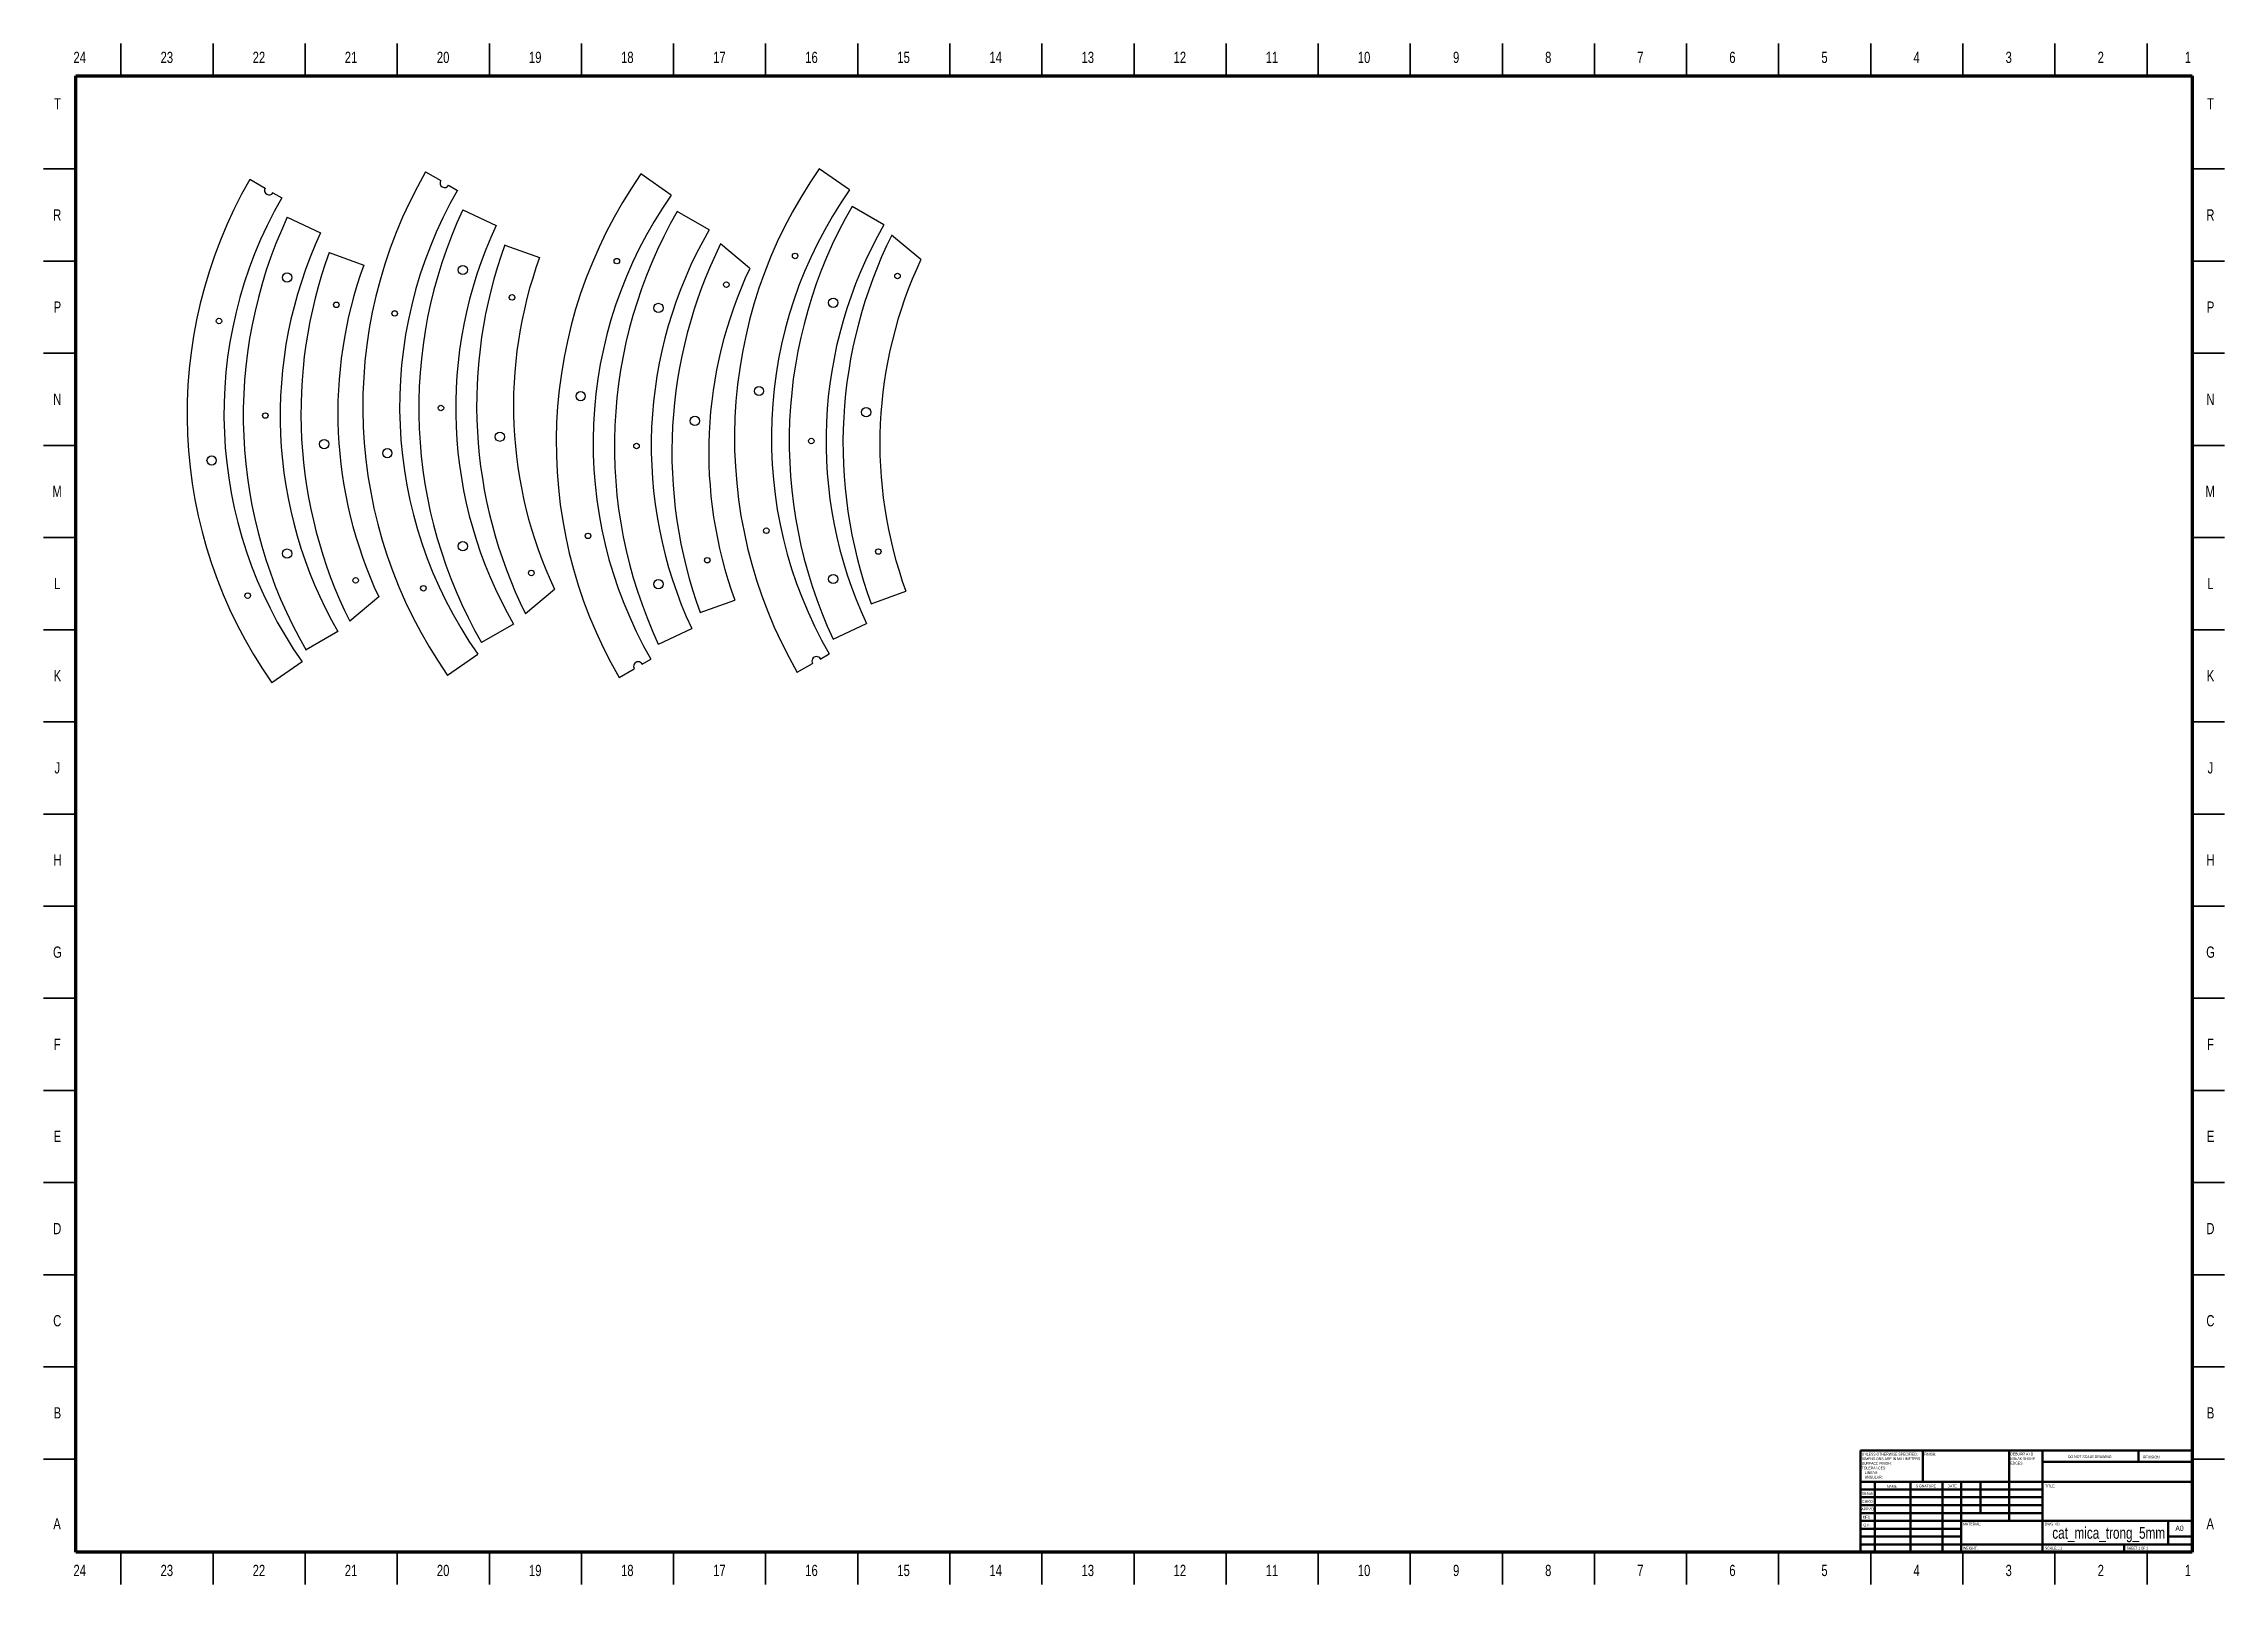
# Model space of a CAD drawing. Header units: millimetres. Extents: x 2 to 1187, y 2 to 839.
import ezdxf

# ---------------------------------------------------------------- set-up
doc = ezdxf.new("R2010")
doc.units = ezdxf.units.MM
doc.styles.add('SLDTEXTSTYLE0', font='TXT', dxfattribs={"width": 0.686449})
doc.styles.add('SLDTEXTSTYLE1', font='TXT', dxfattribs={"width": 0.75})
doc.styles.add('SLDTEXTSTYLE2', font='TXT', dxfattribs={"width": 0.6875})

# ---------------------------------------------------------------- blocks, each defined once
blk = doc.blocks.new('SW_NOTE_0')
at = {"color": 0, "linetype": 'Continuous', "lineweight": 0, "char_height": 1.5, "attachment_point": 1, "style": 'SLDTEXTSTYLE1'}
for s, insert in [('UNLESS OTHERWISE SPECIFIED:', (0, 1.9)), ('TOLERANCES:', (0, -5.6)), ('DIMENSIONS ARE IN MILLIMETERS', (0, -0.6)), ('SURFACE FINISH:', (0, -3.1)), ('ANGULAR:', (1.7, -10.6)), ('LINEAR:', (1.7, -8.1))]:
    blk.add_mtext(s, dxfattribs=dict(at, insert=insert))
blk = doc.blocks.new('SW_NOTE_1')
at = {"color": 0, "linetype": 'Continuous', "lineweight": 0, "char_height": 1.5, "attachment_point": 1, "style": 'SLDTEXTSTYLE1'}
for s, insert in [('DEBURR AND', (0, 1.9)), ('BREAK SHARP', (0, -0.6)), ('EDGES', (0, -3.1))]:
    blk.add_mtext(s, dxfattribs=dict(at, insert=insert))

msp = doc.modelspace()

# ---------------------------------------------------------------- linework, layer by layer
at = {"color": 7, "linetype": 'Continuous', "lineweight": 35}
for p, q in [((44.5, 821), (44.5, 838.5)), ((94.5, 821), (94.5, 838.5)), ((144.5, 821), (144.5, 838.5)), ((194.5, 821), (194.5, 838.5)), ((244.5, 821), (244.5, 838.5)), ((294.5, 821), (294.5, 838.5)), ((344.5, 821), (344.5, 838.5)), ((394.5, 821), (394.5, 838.5)), ((444.5, 821), (444.5, 838.5)), ((494.5, 821), (494.5, 838.5)), ((544.5, 821), (544.5, 838.5)), ((594.5, 821), (594.5, 838.5)), ((594.5, 838.5), (594.5, 821)), ((644.5, 821), (644.5, 838.5)), ((694.5, 821), (694.5, 838.5)), ((744.5, 821), (744.5, 838.5)), ((794.5, 821), (794.5, 838.5)), ((844.5, 821), (844.5, 838.5)), ((894.5, 821), (894.5, 838.5)), ((944.5, 821), (944.5, 838.5)), ((994.5, 821), (994.5, 838.5)), ((1044.5, 821), (1044.5, 838.5)), ((1094.5, 821), (1094.5, 838.5)), ((1144.5, 821), (1144.5, 838.5)), ((20, 770.5), (2.5, 770.5)), ((1169, 770.5), (1186.5, 770.5)), ((20, 720.5), (2.5, 720.5)), ((1169, 720.5), (1186.5, 720.5)), ((20, 670.5), (2.5, 670.5)), ((1169, 670.5), (1186.5, 670.5)), ((20, 620.5), (2.5, 620.5)), ((1169, 620.5), (1186.5, 620.5)), ((20, 570.5), (2.5, 570.5)), ((1169, 570.5), (1186.5, 570.5)), ((20, 520.5), (2.5, 520.5)), ((1169, 520.5), (1186.5, 520.5)), ((20, 470.5), (2.5, 470.5)), ((1169, 470.5), (1186.5, 470.5)), ((20, 420.5), (2.5, 420.5)), ((2.5, 420.5), (20, 420.5)), ((1169, 420.5), (1186.5, 420.5)), ((1186.5, 420.5), (1169, 420.5)), ((20, 370.5), (2.5, 370.5)), ((1169, 370.5), (1186.5, 370.5)), ((20, 320.5), (2.5, 320.5)), ((1169, 320.5), (1186.5, 320.5)), ((20, 270.5), (2.5, 270.5)), ((1169, 270.5), (1186.5, 270.5)), ((20, 220.5), (2.5, 220.5)), ((1169, 220.5), (1186.5, 220.5)), ((20, 170.5), (2.5, 170.5)), ((1169, 170.5), (1186.5, 170.5)), ((20, 120.5), (2.5, 120.5)), ((1169, 120.5), (1186.5, 120.5)), ((20, 70.5), (2.5, 70.5)), ((1169, 70.5), (1186.5, 70.5)), ((44.5, 20), (44.5, 2.5)), ((94.5, 20), (94.5, 2.5)), ((144.5, 20), (144.5, 2.5)), ((194.5, 20), (194.5, 2.5)), ((244.5, 20), (244.5, 2.5)), ((294.5, 20), (294.5, 2.5)), ((344.5, 20), (344.5, 2.5)), ((394.5, 20), (394.5, 2.5)), ((444.5, 20), (444.5, 2.5)), ((494.5, 20), (494.5, 2.5)), ((544.5, 20), (544.5, 2.5)), ((594.5, 20), (594.5, 2.5)), ((594.5, 2.5), (594.5, 20)), ((644.5, 20), (644.5, 2.5)), ((694.5, 20), (694.5, 2.5)), ((744.5, 20), (744.5, 2.5)), ((794.5, 20), (794.5, 2.5)), ((844.5, 20), (844.5, 2.5)), ((894.5, 20), (894.5, 2.5)), ((944.5, 20), (944.5, 2.5)), ((994.5, 20), (994.5, 2.5)), ((1044.5, 20), (1044.5, 2.5)), ((1094.5, 20), (1094.5, 2.5)), ((1144.5, 20), (1144.5, 2.5))]:
    msp.add_line(p, q, dxfattribs=at)
at = {"color": 7, "linetype": 'Continuous', "lineweight": 70}
for p, q in [((20, 20), (20, 821)), ((20, 821), (1169, 821)), ((1169, 821), (1169, 20)), ((1169, 20), (20, 20))]:
    msp.add_line(p, q, dxfattribs=at)
at = {"color": 7, "linetype": 'Continuous', "lineweight": 25}
for p, q in [((440, 759.1), (423.6, 770.6)), ((114.5, 764.9), (122.7, 760.1)), ((209.9, 768.9), (218.1, 764.2)), ((222.4, 761.7), (227.2, 758.9)), ((343.2, 756.3), (326.8, 767.8)), ((127, 757.6), (131.8, 754.9)), ((230.1, 748.3), (248.2, 739.9)), ((363.8, 737.4), (346.5, 747.4)), ((458.7, 740.2), (441.4, 750.2)), ((134.7, 744.3), (152.8, 735.8)), ((478.7, 721.3), (462.9, 734.6)), ((157.6, 725.1), (176.4, 718.3)), ((252.9, 729.2), (271.7, 722.4)), ((385.8, 716.6), (370, 729.9)), ((184.5, 538.4), (168.7, 525.1)), ((279.9, 542.4), (264.1, 529.1)), ((358.9, 529.8), (377.7, 536.6)), ((451.8, 534.5), (470.6, 541.4)), ((257.7, 523.5), (240.3, 513.5)), ((336.3, 512.6), (354.4, 521.1)), ((431.1, 515.4), (449.3, 523.8)), ((162.3, 519.5), (145, 509.5)), ((142.8, 503.1), (126.4, 491.6)), ((238.2, 507.1), (221.8, 495.7)), ((314.9, 494.6), (323.1, 499.3)), ((327.4, 501.8), (332.2, 504.6)), ((411.7, 497.4), (419.9, 502.1)), ((424.2, 504.6), (429, 507.4))]:
    msp.add_line(p, q, dxfattribs=at)
at = {"color": 7, "linetype": 'Continuous', "lineweight": 50}
for p, q in [((989, 75.2), (1169, 75.2)), ((989, 75.2), (989, 20)), ((1022.8, 58.2), (1022.8, 75.2)), ((1069.6, 75.2), (1069.6, 37)), ((1087.8, 75.2), (1087.8, 20)), ((1139.8, 68.9), (1139.8, 75.2)), ((1169, 68.9), (1087.8, 68.9)), ((1169, 58.2), (989, 58.2)), ((1087.8, 54), (989, 54)), ((1087.8, 49.8), (989, 49.8)), ((996.8, 58.2), (996.8, 20)), ((1016, 58.2), (1016, 20)), ((1033.4, 58.2), (1033.4, 20)), ((1043.6, 20), (1043.6, 58.2)), ((1054, 41.2), (1054, 58.2)), ((1087.8, 45.5), (989, 45.5)), ((1087.8, 41.2), (989, 41.2)), ((1043.6, 37), (989, 37)), ((1043.6, 37), (1169, 37)), ((1156, 24.2), (1156, 37)), ((1043.6, 32.7), (989, 32.7)), ((1043.6, 28.5), (989, 28.5)), ((989, 24.2), (1169, 24.2)), ((1132, 20), (1132, 24.2)), ((1169, 28.5), (1156, 28.5))]:
    msp.add_line(p, q, dxfattribs=at)
at = {"color": 7, "linetype": 'Continuous', "lineweight": 25}
for centre, radius in [((410.5, 723.3), 1.5), ((134.7, 711.6), 2.5), ((230.1, 715.7), 2.5), ((313.7, 720.5), 1.5), ((466.1, 712.4), 1.5), ((256.8, 700.8), 1.5), ((373.2, 707.7), 1.5), ((431.2, 697.9), 2.5), ((97.7, 688), 1.5), ((161.4, 696.8), 1.5), ((193.1, 692.1), 1.5), ((336.3, 695.1), 2.5), ((390.9, 650), 2.5), ((218.2, 640.8), 1.5), ((294.1, 647.2), 2.5), ((449.1, 638.5), 2.5), ((122.9, 636.7), 1.5), ((250.2, 625.2), 2.5), ((356.1, 633.8), 2.5), ((154.8, 621.2), 2.5), ((189.1, 616.3), 2.5), ((324.4, 620.2), 1.5), ((419.3, 622.9), 1.5), ((93.7, 612.3), 2.5), ((298.1, 571.4), 1.5), ((394.9, 574.2), 1.5), ((134.7, 561.8), 2.5), ((230.1, 565.8), 2.5), ((362.8, 558.2), 1.5), ((455.7, 562.9), 1.5), ((171.9, 547.3), 1.5), ((267.3, 551.3), 1.5), ((336.3, 545.2), 2.5), ((431.2, 548), 2.5), ((113.3, 539), 1.5), ((208.7, 543), 1.5)]:
    msp.add_circle(centre, radius, dxfattribs=at)
for centre, radius, start, end in [((632.1, 624.6), 254.5, 145, 210), ((334.9, 637.6), 254.5, 150, 215), ((124.9, 758.9), 2.5, 150, 330), ((430.3, 641.7), 254.5, 150, 215), ((430.3, 641.7), 234.5, 150, 215), ((220.2, 762.9), 2.5, 150, 330), ((535.3, 621.8), 254.5, 145, 210), ((632.1, 624.6), 234.5, 145, 210), ((334.9, 637.6), 234.5, 150, 215), ((460.7, 640.8), 254.5, 155, 210), ((535.3, 621.8), 234.5, 145, 210), ((566.9, 620.2), 254.5, 150, 205), ((661.8, 622.9), 254.5, 150, 205), ((365.4, 636.7), 254.5, 155, 210), ((365.4, 636.7), 234.5, 155, 210), ((460.7, 640.8), 234.5, 155, 210), ((566.9, 620.2), 234.5, 150, 205), ((661.8, 622.9), 234.5, 150, 205), ((691, 621.6), 254.5, 153.6362, 200), ((396.7, 638.1), 254.5, 160, 206.3638), ((492.1, 642.2), 254.5, 160, 206.3638), ((492.1, 642.2), 234.5, 160, 205.1752), ((598.1, 616.8), 254.5, 153.6362, 200), ((396.7, 638.1), 234.5, 160, 205.1752), ((598.1, 616.8), 234.5, 154.8248, 200), ((691, 621.6), 234.5, 154.8248, 200), ((325.3, 500.6), 2.5, 30, 210), ((422.1, 503.4), 2.5, 30, 210)]:
    msp.add_arc(centre, radius, start, end, dxfattribs=at)

# ---------------------------------------------------------------- block references
at = {"color": 7, "linetype": 'Continuous', "lineweight": 0}
for name, p in [('SW_NOTE_0', (989.6, 72)), ('SW_NOTE_1', (1070.3, 72.1))]:
    msp.add_blockref(name, p, dxfattribs=at)

# ---------------------------------------------------------------- texts
for s, insert, char_height, attachment_point, style in [('24', (22.1, 834.1), 6.1, 2, 'SLDTEXTSTYLE1'), ('23', (69.4, 834.1), 6.1, 2, 'SLDTEXTSTYLE1'), ('22', (119.4, 834.1), 6.1, 2, 'SLDTEXTSTYLE1'), ('21', (169.4, 834.1), 6.1, 2, 'SLDTEXTSTYLE1'), ('20', (219.4, 834.1), 6.1, 2, 'SLDTEXTSTYLE1'), ('19', (269.4, 834.1), 6.1, 2, 'SLDTEXTSTYLE1'), ('18', (319.4, 834.1), 6.1, 2, 'SLDTEXTSTYLE1'), ('17', (369.4, 834.1), 6.1, 2, 'SLDTEXTSTYLE1'), ('16', (419.4, 834.1), 6.1, 2, 'SLDTEXTSTYLE1'), ('15', (469.4, 834.1), 6.1, 2, 'SLDTEXTSTYLE1'), ('14', (519.4, 834.1), 6.1, 2, 'SLDTEXTSTYLE1'), ('13', (569.4, 834.1), 6.1, 2, 'SLDTEXTSTYLE1'), ('12', (619.4, 834.1), 6.1, 2, 'SLDTEXTSTYLE1'), ('11', (669.4, 834.1), 6.1, 2, 'SLDTEXTSTYLE1'), ('10', (719.4, 834.1), 6.1, 2, 'SLDTEXTSTYLE1'), ('9', (769.4, 834.1), 6.1, 2, 'SLDTEXTSTYLE1'), ('8', (819.4, 834.1), 6.1, 2, 'SLDTEXTSTYLE1'), ('7', (869.4, 834.1), 6.1, 2, 'SLDTEXTSTYLE1'), ('6', (919.4, 834.1), 6.1, 2, 'SLDTEXTSTYLE1'), ('5', (969.4, 834.1), 6.1, 2, 'SLDTEXTSTYLE1'), ('4', (1019.4, 834.1), 6.1, 2, 'SLDTEXTSTYLE1'), ('3', (1069.4, 834.1), 6.1, 2, 'SLDTEXTSTYLE1'), ('2', (1119.4, 834.1), 6.1, 2, 'SLDTEXTSTYLE1'), ('1', (1166.7, 834.1), 6.1, 2, 'SLDTEXTSTYLE1'), ('T', (10, 808.9), 6.1, 2, 'SLDTEXTSTYLE1'), ('T', (1179, 808.9), 6.1, 2, 'SLDTEXTSTYLE1'), ('R', (9.9, 748.6), 6.1, 2, 'SLDTEXTSTYLE1'), ('R', (1178.9, 748.6), 6.1, 2, 'SLDTEXTSTYLE1'), ('P', (10, 698.6), 6.1, 2, 'SLDTEXTSTYLE1'), ('P', (1179, 698.6), 6.1, 2, 'SLDTEXTSTYLE1'), ('N', (9.9, 648.6), 6.1, 2, 'SLDTEXTSTYLE1'), ('N', (1178.9, 648.6), 6.1, 2, 'SLDTEXTSTYLE1'), ('M', (9.8, 598.6), 6.1, 2, 'SLDTEXTSTYLE1'), ('M', (1178.8, 598.6), 6.1, 2, 'SLDTEXTSTYLE1'), ('L', (9.9, 548.6), 6.1, 2, 'SLDTEXTSTYLE1'), ('L', (1178.9, 548.6), 6.1, 2, 'SLDTEXTSTYLE1'), ('K', (10, 498.6), 6.1, 2, 'SLDTEXTSTYLE1'), ('K', (1179, 498.6), 6.1, 2, 'SLDTEXTSTYLE1'), ('J', (9.9, 448.6), 6.1, 2, 'SLDTEXTSTYLE1'), ('J', (1178.9, 448.6), 6.1, 2, 'SLDTEXTSTYLE1'), ('H', (10, 398.6), 6.1, 2, 'SLDTEXTSTYLE1'), ('H', (1179, 398.6), 6.1, 2, 'SLDTEXTSTYLE1'), ('G', (10, 348.6), 6.1, 2, 'SLDTEXTSTYLE1'), ('G', (1179, 348.6), 6.1, 2, 'SLDTEXTSTYLE1'), ('F', (9.9, 298.6), 6.1, 2, 'SLDTEXTSTYLE1'), ('F', (1178.9, 298.6), 6.1, 2, 'SLDTEXTSTYLE1'), ('E', (10, 248.6), 6.1, 2, 'SLDTEXTSTYLE1'), ('E', (1179, 248.6), 6.1, 2, 'SLDTEXTSTYLE1'), ('D', (9.9, 198.6), 6.1, 2, 'SLDTEXTSTYLE1'), ('D', (1178.9, 198.6), 6.1, 2, 'SLDTEXTSTYLE1'), ('C', (9.9, 148.6), 6.1, 2, 'SLDTEXTSTYLE1'), ('C', (1178.9, 148.6), 6.1, 2, 'SLDTEXTSTYLE1'), ('B', (10, 98.6), 6.1, 2, 'SLDTEXTSTYLE1'), ('B', (1179, 98.6), 6.1, 2, 'SLDTEXTSTYLE1'), ('FINISH:', (1023.4, 73.9), 1.5, 1, 'SLDTEXTSTYLE1'), ('DO NOT SCALE DRAWING', (1101.6, 72.5), 1.5, 1, 'SLDTEXTSTYLE1'), ('REVISION', (1142.3, 72.3), 1.5, 1, 'SLDTEXTSTYLE1'), ('DRAWN', (989.6, 52.4), 1.5, 1, 'SLDTEXTSTYLE0'), ("CHK'D", (989.9, 48.2), 1.5, 1, 'SLDTEXTSTYLE1'), ('NAME', (1003.3, 56.5), 1.5, 1, 'SLDTEXTSTYLE1'), ('SIGNATURE', (1019, 56.6), 1.5, 1, 'SLDTEXTSTYLE1'), ('DATE', (1036.2, 56.6), 1.5, 1, 'SLDTEXTSTYLE1'), ('TITLE:', (1089.1, 56.6), 1.5, 1, 'SLDTEXTSTYLE1'), ('A', (9.8, 38.4), 6.1, 2, 'SLDTEXTSTYLE1'), ("APPV'D", (989.4, 44.1), 1.5, 1, 'SLDTEXTSTYLE1'), ('MFG', (990.1, 39.7), 1.5, 1, 'SLDTEXTSTYLE1'), ('Q.A', (990.5, 35.5), 1.5, 1, 'SLDTEXTSTYLE1'), ('MATERIAL:', (1044.6, 36), 1.5, 1, 'SLDTEXTSTYLE1'), ('DWG NO.', (1089, 36), 1.5, 1, 'SLDTEXTSTYLE1'), ('A', (1178.8, 38.4), 6.1, 2, 'SLDTEXTSTYLE1'), ('cat_mica_trong_5mm', (1123.7, 33.6), 6.35, 2, 'SLDTEXTSTYLE1'), ('A0', (1159.9, 34.4), 2.91, 1, 'SLDTEXTSTYLE1'), ('24', (22.1, 13.1), 6.1, 2, 'SLDTEXTSTYLE1'), ('23', (69.4, 13.1), 6.1, 2, 'SLDTEXTSTYLE1'), ('22', (119.4, 13.1), 6.1, 2, 'SLDTEXTSTYLE1'), ('21', (169.4, 13.1), 6.1, 2, 'SLDTEXTSTYLE1'), ('20', (219.4, 13.1), 6.1, 2, 'SLDTEXTSTYLE1'), ('19', (269.4, 13.1), 6.1, 2, 'SLDTEXTSTYLE1'), ('18', (319.4, 13.1), 6.1, 2, 'SLDTEXTSTYLE1'), ('17', (369.4, 13.1), 6.1, 2, 'SLDTEXTSTYLE1'), ('16', (419.4, 13.1), 6.1, 2, 'SLDTEXTSTYLE1'), ('15', (469.4, 13.1), 6.1, 2, 'SLDTEXTSTYLE1'), ('14', (519.4, 13.1), 6.1, 2, 'SLDTEXTSTYLE1'), ('13', (569.4, 13.1), 6.1, 2, 'SLDTEXTSTYLE1'), ('12', (619.4, 13.1), 6.1, 2, 'SLDTEXTSTYLE1'), ('11', (669.4, 13.1), 6.1, 2, 'SLDTEXTSTYLE1'), ('10', (719.4, 13.1), 6.1, 2, 'SLDTEXTSTYLE1'), ('9', (769.4, 13.1), 6.1, 2, 'SLDTEXTSTYLE1'), ('8', (819.4, 13.1), 6.1, 2, 'SLDTEXTSTYLE1'), ('7', (869.4, 13.1), 6.1, 2, 'SLDTEXTSTYLE1'), ('6', (919.4, 13.1), 6.1, 2, 'SLDTEXTSTYLE1'), ('5', (969.4, 13.1), 6.1, 2, 'SLDTEXTSTYLE1'), ('4', (1019.4, 13.1), 6.1, 2, 'SLDTEXTSTYLE1'), ('WEIGHT:', (1044.6, 22.9), 1.5, 1, 'SLDTEXTSTYLE1'), ('3', (1069.4, 13.1), 6.1, 2, 'SLDTEXTSTYLE1'), ('SCALE:1:1', (1089.1, 22.9), 1.5, 1, 'SLDTEXTSTYLE1'), ('2', (1119.4, 13.1), 6.1, 2, 'SLDTEXTSTYLE1'), ('SHEET 1 OF 1', (1133.5, 22.9), 1.5, 1, 'SLDTEXTSTYLE2'), ('1', (1166.7, 13.1), 6.1, 2, 'SLDTEXTSTYLE1')]:
    msp.add_mtext(s, dxfattribs=dict(at, insert=insert, char_height=char_height, attachment_point=attachment_point, style=style))

doc.saveas('drawing.dxf')
